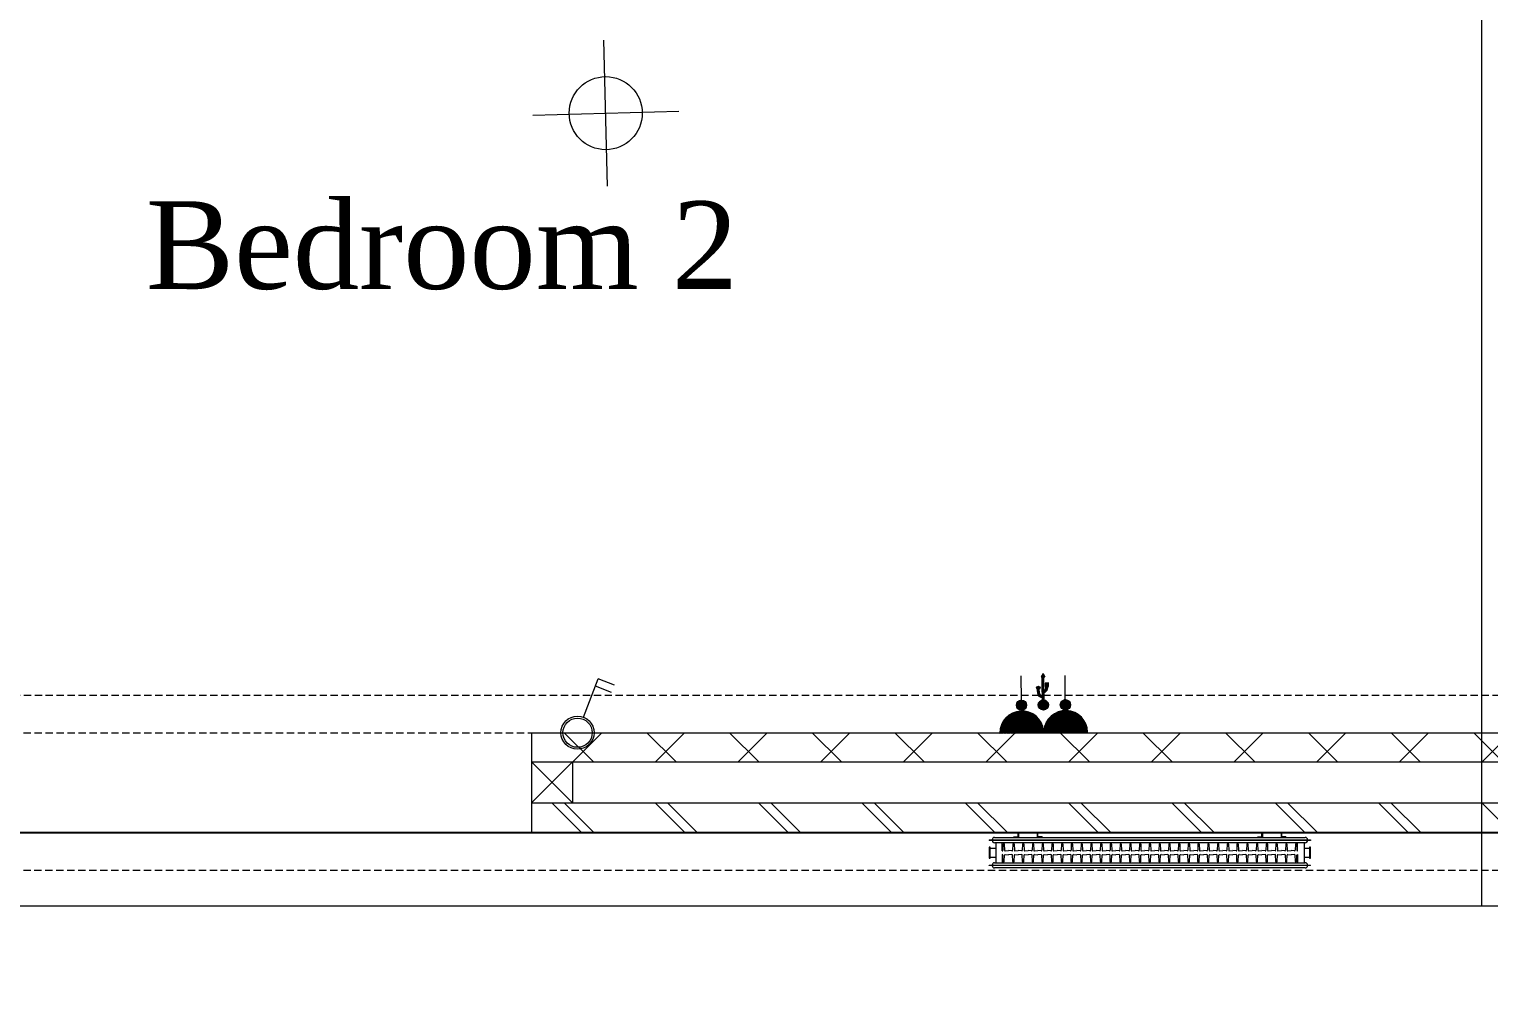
# Model space of a CAD drawing. Header units: millimetres. Extents: x -84100 to 168200, y 1000 to 58400.
# Drawn here: x 14510 to 19504, y 41045 to 44333 of the extents above; entities that cross this region are included whole.
import ezdxf

# ---------------------------------------------------------------- set-up
doc = ezdxf.new("R2010")
doc.units = ezdxf.units.MM
doc.header["$LTSCALE"] = 100
doc.linetypes.add('HIDDEN', pattern=[0.375, 0.25, -0.125])
for name, color, linetype, true_color in [('Block Cavity', 156, 'Continuous', 0x004080), ('Block Fill', 9, 'Continuous', 0xc0c0c0), ('Block Wall', 156, 'Continuous', 0x004080), ('Brick Cavity', 156, 'Continuous', 0x004080), ('Brick Fill', 1, 'Continuous', 0xff0000), ('Brick Wall', 156, 'Continuous', 0x004080), ('Cavity Fill', 6, 'Continuous', 0xff00ff), ('Electrical', 176, 'Continuous', 0x000080), ('Foundations', 6, 'HIDDEN', 0xff00ff), ('Roof', 1, 'Continuous', 0xff0000), ('Roof Perimeter', 1, 'Continuous', 0xff0000), ('Walls', 156, 'Continuous', 0x004080)]:
    doc.layers.add(name, color=color, linetype=linetype, true_color=true_color)
for name, color, linetype in [('Opening Header', 7, 'HIDDEN'), ('Openings', 7, 'Continuous'), ('Radiators', 7, 'Continuous'), ('Roof Line - Eaves', 7, 'Continuous'), ('Roof Line - Gable', 7, 'Continuous'), ('Roof Line - Ridge', 7, 'Continuous')]:
    doc.layers.add(name, color=color, linetype=linetype)
doc.styles.add('Times New Roman_00007FFEBFFD5370_00007FFEBFFD5370', font='', dxfattribs={"height": 0.2})
doc.styles.get('Times New Roman_00007FFEBFFD5370_00007FFEBFFD5370').set_extended_font_data('Times New Roman')

# ---------------------------------------------------------------- blocks, each defined once
blk = doc.blocks.new('Block64')
at = {"layer": 'Block Cavity', "color": 156, "linetype": 'Continuous', "lineweight": 18, "true_color": 0x004080}
for q in [(9917.714216, 242), (5020.714216, 102)]:
    blk.add_line((5020.714216, 242), q, dxfattribs=at)
at = {"layer": 'Block Fill', "color": 9, "linetype": 'Continuous', "lineweight": 5, "true_color": 0xc0c0c0}
for p, q in [((5232.790936, 242), (5132.790936, 342)), ((5161.520812, 242), (5261.520812, 342)), ((5515.633649, 242), (5415.633649, 342)), ((5444.363524, 242), (5544.363524, 342)), ((5798.476361, 242), (5698.476361, 342)), ((5727.206237, 242), (5827.206237, 342)), ((6081.319074, 242), (5981.319074, 342)), ((6010.048949, 242), (6110.048949, 342)), ((6364.161786, 242), (6264.161786, 342)), ((6292.891662, 242), (6392.891662, 342)), ((6647.004499, 242), (6547.004499, 342)), ((6575.734374, 242), (6675.734374, 342)), ((6929.847211, 242), (6829.847211, 342)), ((6858.577087, 242), (6958.577087, 342)), ((7212.689924, 242), (7112.689924, 342)), ((7141.419799, 242), (7241.419799, 342)), ((7495.532636, 242), (7395.532636, 342)), ((7424.262512, 242), (7524.262512, 342)), ((7778.375349, 242), (7678.375349, 342)), ((7707.105224, 242), (7807.105224, 342)), ((8061.218061, 242), (7961.218061, 342)), ((7989.947937, 242), (8089.947937, 342)), ((8344.060773, 242), (8244.060773, 342)), ((8272.790649, 242), (8372.790649, 342))]:
    blk.add_line(p, q, dxfattribs=at)
at = {"layer": 'Block Wall', "color": 156, "linetype": 'Continuous', "lineweight": 18, "true_color": 0x004080}
for q in [(9917.714216, 342), (5020.714216, 242)]:
    blk.add_line((5020.714216, 342), q, dxfattribs=at)
at = {"layer": 'Brick Cavity', "color": 156, "linetype": 'Continuous', "lineweight": 18, "true_color": 0x004080}
blk.add_line((5020.714216, 102), (8875.714216, 102), dxfattribs=at)
at = {"layer": 'Brick Fill', "color": 1, "linetype": 'Continuous', "lineweight": 5, "true_color": 0xff0000}
for p, q in [((5191.948224, 0), (5089.948224, 102)), ((5234.374631, 0), (5132.374631, 102)), ((5545.501614, 0), (5443.501614, 102)), ((5587.928021, 0), (5485.928021, 102)), ((5899.055005, 0), (5797.055005, 102)), ((5941.481412, 0), (5839.481412, 102)), ((6252.608396, 0), (6150.608396, 102)), ((6295.034802, 0), (6193.034802, 102)), ((6606.161786, 0), (6504.161786, 102)), ((6648.588193, 0), (6546.588193, 102)), ((6959.715177, 0), (6857.715177, 102)), ((7002.141584, 0), (6900.141584, 102)), ((7313.268567, 0), (7211.268567, 102)), ((7355.694974, 0), (7253.694974, 102)), ((7666.821958, 0), (7564.821958, 102)), ((7709.248365, 0), (7607.248365, 102)), ((8020.375349, 0), (7918.375349, 102)), ((8062.801755, 0), (7960.801755, 102)), ((8373.928739, 0), (8271.928739, 102))]:
    blk.add_line(p, q, dxfattribs=at)
at = {"layer": 'Brick Wall', "color": 156, "linetype": 'Continuous', "lineweight": 18, "true_color": 0x004080}
for p, q in [((5020.714216, 102), (5020.714216, 0)), ((5020.714216, 0), (8775.714216, 0))]:
    blk.add_line(p, q, dxfattribs=at)
at = {"layer": 'Cavity Fill', "color": 6, "linetype": 'Continuous', "lineweight": 5, "true_color": 0xff00ff}
for p, q in [((5020.714216, 242), (5160.714216, 102)), ((5160.714216, 242), (5020.714216, 102)), ((5160.714216, 242), (5160.714216, 102))]:
    blk.add_line(p, q, dxfattribs=at)
at = {"layer": 'Foundations', "color": 6, "linetype": 'HIDDEN', "lineweight": 5, "true_color": 0xff00ff}
for p, q in [((471, 471), (9398.429424, 471)), ((2194.714216, -129), (8646.714216, -129))]:
    blk.add_line(p, q, dxfattribs=at)
blk = doc.blocks.new('Block17358')
at = {"layer": 'Opening Header', "color": 7, "linetype": 'HIDDEN', "lineweight": 5}
for p, q in [((0, 0), (2600, 0)), ((0, -342), (2600, -342))]:
    blk.add_line(p, q, dxfattribs=at)
blk = doc.blocks.new('Block36918')
at = {"layer": 'Electrical', "color": 176, "linetype": 'Continuous', "lineweight": 5, "true_color": 0x000080}
for p, q in [((6.367361, -249.9189), (-6.367361, 249.9189)), ((-249.9189, -6.367361), (249.9189, 6.367361))]:
    blk.add_line(p, q, dxfattribs=at)
blk.add_circle((0, 0), 125, dxfattribs=at)
blk = doc.blocks.new('Block44390')
at = {"layer": 'Electrical', "color": 176, "linetype": 'Continuous', "lineweight": 5, "true_color": 0x000080}
for p, q in [((0, 0), (-0.868373, 82.49543)), ((73.721629, 91.440682), (67.84827, 79.378193)), ((67.84827, 79.378193), (79.847606, 79.504501)), ((79.847606, 79.504501), (69.84816, 79.399244)), ((72.041728, -33.98453), (70.78495, 85.409437)), ((73.847938, 79.441347), (73.721629, 91.440682)), ((73.721629, 91.440682), (79.847606, 79.504501)), ((75.044289, -34.211999), (73.847938, 79.441347)), ((78.041396, -33.921376), (76.784617, 85.472592)), ((83.838469, 46.41262), (83.71216, 58.411955)), ((86.838302, 46.444197), (86.711994, 58.443532)), ((89.838136, 46.475774), (89.711827, 58.47511)), ((149.99169, 1.57886), (149.123317, 84.07429)), ((54.76139, 36.06896), (54.648219, 46.82026)), ((57.862291, 35.275598), (57.731732, 47.67872)), ((60.753129, 36.025097), (60.6377, 46.990882)), ((132.686884, -15.29997), (152.236686, 1.458066)), ((132.953169, -19.02305), (155.875292, 0.62573)), ((133.483279, -10.665963), (147.5354, 1.379477)), ((-73.8117, -113.283198), (13.4296, -38.500195)), ((-73.8117, -113.283198), (13.4296, -38.500195)), ((-73.746806, -109.276231), (9.459815, -37.951744)), ((-73.447356, -105.068204), (5.255474, -37.604354)), ((-72.870342, -100.62225), (0.773569, -37.494892)), ((-71.953785, -95.88524), (-4.04788, -37.676484)), ((-70.602482, -90.775567), (-9.304074, -38.23074)), ((-69.144787, -113.234072), (17.196083, -39.222915)), ((-68.655835, -85.155567), (-15.155612, -39.295323)), ((-65.79871, -78.755107), (-21.917628, -41.140365)), ((-64.477874, -113.184947), (20.782777, -40.099751)), ((-61.199905, -70.861685), (-30.421324, -44.47837)), ((-59.810961, -113.135822), (24.207842, -41.115134)), ((-55.144049, -113.086696), (27.485601, -42.256788)), ((-50.477136, -113.037571), (30.627526, -43.514878)), ((-45.810223, -112.988445), (33.642918, -44.881431)), ((-41.14331, -112.93932), (36.539382, -46.34993)), ((-36.476397, -112.890195), (39.323167, -47.915017)), ((-31.809484, -112.841069), (41.999418, -49.572281)), ((-17.315696, -17.438904), (2.800151, -0.195655)), ((-16.946756, -21.073989), (6.336102, -1.115987)), ((-16.721868, -12.978536), (-1.698569, -0.100606)), ((-15.982529, -24.198796), (9.276766, -2.546598)), ((-14.557838, -26.928894), (11.756965, -4.371917)), ((-12.727694, -29.311439), (13.831713, -6.544789)), ((-12.308093, -5.243721), (-10.017235, -3.280004)), ((-10.503539, -31.356239), (15.512449, -9.055406)), ((-7.859324, -33.040965), (16.773125, -11.926097)), ((-4.716972, -34.298689), (17.535664, -15.223791)), ((-0.886159, -34.966266), (17.609743, -19.11163)), ((4.241484, -34.522205), (16.386991, -24.111109)), ((59.955797, -25.884233), (59.766042, -7.857476)), ((62.994827, -29.576311), (62.726679, -4.102244)), ((66.018561, -31.8152), (65.702614, -1.800201)), ((69.033457, -33.214494), (68.687386, -0.337751)), ((70.862601, -111.76031), (158.880402, -36.311693)), ((75.529514, -111.711185), (162.880789, -36.833911)), ((76.606944, -102.884935), (154.640289, -35.994967)), ((77.227008, -98.402079), (150.115334, -35.922406)), ((78.197427, -93.618899), (145.240024, -36.150169)), ((79.619938, -88.448187), (139.912622, -36.765464)), ((80.196426, -111.66206), (166.674053, -37.533676)), ((81.032792, -33.088186), (80.686721, -0.211443)), ((81.669036, -82.740366), (133.958633, -37.917867)), ((84.017564, -31.625737), (83.701616, -1.610737)), ((84.697194, -76.193298), (127.025584, -39.909518)), ((84.863339, -111.612934), (170.284613, -38.390053)), ((86.993498, -29.323693), (86.72535, -3.849626)), ((89.530252, -111.563809), (173.731273, -39.386926)), ((89.699091, -67.954346), (118.118796, -43.593053)), ((89.954135, -25.568461), (89.76438, -7.541704)), ((94.197165, -111.514683), (177.028819, -40.511618)), ((98.864078, -111.465558), (180.189075, -41.753995)), ((103.530991, -111.416433), (183.221612, -43.105851)), ((108.197904, -111.367307), (186.134249, -44.560486)), ((112.864817, -111.318182), (188.933408, -46.112395)), ((117.53173, -111.269056), (191.624375, -47.757045)), ((122.198643, -111.219931), (194.211496, -49.490711)), ((133.845204, -22.20974), (158.888148, -0.742998)), ((135.210244, -24.990971), (161.427999, -2.517184)), ((136.985402, -27.42065), (163.557732, -4.642922)), ((139.15398, -29.513091), (165.294045, -7.105898)), ((141.736465, -31.250731), (166.616452, -9.923675)), ((144.801715, -32.574547), (167.456092, -13.155277)), ((148.516776, -33.341346), (167.645922, -16.943895)), ((153.379398, -33.124459), (166.688191, -21.716199)), ((-27.142571, -112.791944), (44.572364, -51.318099)), ((-22.475658, -112.742818), (47.045452, -53.149514)), ((-17.808745, -112.693693), (49.42146, -55.064146)), ((-13.141832, -112.644568), (51.702569, -57.060125)), ((-8.474919, -112.595442), (53.89043, -59.136036)), ((-3.808006, -112.546317), (55.986199, -61.290888)), ((0.858907, -112.497191), (57.990572, -63.524085)), ((5.52582, -112.448066), (59.903799, -65.835411)), ((10.192732, -112.398941), (61.725691, -68.22503)), ((14.859645, -112.349815), (63.455616, -70.693483)), ((19.526558, -112.30069), (65.092482, -73.241705)), ((24.193471, -112.251564), (66.634711, -75.871051)), ((28.860384, -112.202439), (68.080197, -78.583323)), ((33.527297, -112.153314), (69.426251, -81.380829)), ((38.19421, -112.104188), (70.669524, -84.266439)), ((42.861123, -112.055063), (71.805904, -87.243676)), ((47.528036, -112.005937), (72.830384, -90.316834)), ((52.194949, -111.956812), (73.736882, -93.491126)), ((56.861862, -111.907687), (74.517999, -96.772894)), ((126.865556, -111.170806), (196.698322, -51.310351)), ((131.532469, -111.12168), (199.087717, -53.213507)), ((136.199382, -111.072555), (201.381943, -55.198243)), ((140.866295, -111.023429), (203.58272, -57.263082)), ((145.533208, -110.974304), (205.691273, -59.406976)), ((150.20012, -110.925179), (207.70836, -61.629274)), ((154.867033, -110.876053), (209.634292, -63.92971)), ((159.533946, -110.826928), (211.468942, -66.308392)), ((164.200859, -110.777802), (213.21174, -68.76581)), ((168.867772, -110.728677), (214.86166, -71.302843)), ((173.534685, -110.679552), (216.417193, -73.920784)), ((178.201598, -110.630426), (217.87631, -76.621372)), ((182.868511, -110.581301), (219.236408, -79.406839)), ((187.535424, -110.532175), (220.494235, -82.279973)), ((192.202337, -110.48305), (221.645792, -85.244201)), ((196.86925, -110.433925), (222.686207, -88.3037)), ((201.536163, -110.384799), (223.60956, -91.463544)), ((206.203076, -110.335674), (224.408653, -94.729903)), ((210.869989, -110.286548), (225.0747, -98.110309)), ((-73.8117, -113.283198), (226.171681, -110.125478)), ((61.528775, -111.858561), (75.164696, -100.169887)), ((66.195688, -111.809436), (75.665839, -103.691648)), ((75.78719, -104.787554), (76.427103, -104.780818)), ((215.536902, -110.237423), (225.596892, -101.614027)), ((220.203814, -110.188298), (225.961784, -105.252582)), ((224.870727, -110.139172), (226.152409, -109.040518))]:
    blk.add_line(p, q, dxfattribs=at)
blk.add_lwpolyline([(80.838635, 46.381043), (92.83797, 46.507352), (92.711661, 58.506687), (80.712326, 58.380378)], close=True, dxfattribs=at)
for points in [[(71.5973, 8.185692), (71.569534, 8.1875), (71.488175, 8.193635), (71.356129, 8.205159), (71.176307, 8.223136), (70.951614, 8.248632), (70.684959, 8.282709), (70.37925, 8.326431), (70.037395, 8.380863), (69.662301, 8.447068), (69.256876, 8.52611), (68.824028, 8.619053), (68.366666, 8.726962), (67.887696, 8.850899), (67.390027, 8.991929), (66.876566, 9.151116), (66.350221, 9.329523), (65.813901, 9.528215), (65.270513, 9.748255), (64.722964, 9.990708), (64.174163, 10.256637), (63.627018, 10.547106), (63.084436, 10.863179), (62.549325, 11.20592), (62.024593, 11.576393), (61.513148, 11.975662), (61.017898, 12.404791), (60.54175, 12.864843), (60.087613, 13.356883), (59.658394, 13.881974), (59.257001, 14.441181), (58.886342, 15.035567), (58.549324, 15.666196), (58.238871, 16.333894), (57.945642, 17.036334), (57.669156, 17.769846), (57.408928, 18.530762), (57.164475, 19.315414), (56.935315, 20.120133), (56.720963, 20.941252), (56.520936, 21.775101), (56.334752, 22.618013), (56.161927, 23.466319), (56.001977, 24.31635), (55.85442, 25.164439), (55.718772, 26.006916), (55.594549, 26.840114), (55.481269, 27.660365), (55.378448, 28.463999), (55.285603, 29.247348), (55.20225, 30.006745), (55.127907, 30.73852), (55.062089, 31.439006), (55.004315, 32.104534), (54.954099, 32.731435), (54.91096, 33.316042), (54.874414, 33.854686), (54.843977, 34.343698), (54.819166, 34.77941), (54.799499, 35.158154), (54.784491, 35.476262), (54.773659, 35.730065), (54.766521, 35.915894), (54.762592, 36.030082), (54.76139, 36.06896)], [(71.563874, 10.926893), (71.540197, 10.931422), (71.470837, 10.945366), (71.358299, 10.969262), (71.20509, 11.003647), (71.013717, 11.049056), (70.786684, 11.106026), (70.526498, 11.175094), (70.235666, 11.256796), (69.916693, 11.351668), (69.572086, 11.460247), (69.20435, 11.583069), (68.815992, 11.720671), (68.409518, 11.873589), (67.987433, 12.04236), (67.552245, 12.227519), (67.106458, 12.429604), (66.65258, 12.64915), (66.193116, 12.886694), (65.730573, 13.142774), (65.267456, 13.417924), (64.806271, 13.712681), (64.349526, 14.027583), (63.899725, 14.363164), (63.459375, 14.719963), (63.030982, 15.098514), (62.617052, 15.499355), (62.220091, 15.923022), (61.842606, 16.370052), (61.487102, 16.84098), (61.156086, 17.336343), (60.852063, 17.856678), (60.57754, 18.402521), (60.326489, 18.975321), (60.090884, 19.574234), (59.870235, 20.196353), (59.664052, 20.838774), (59.471845, 21.498593), (59.293123, 22.172904), (59.127396, 22.858803), (58.974173, 23.553384), (58.832965, 24.253743), (58.70328, 24.956974), (58.584629, 25.660174), (58.476522, 26.360436), (58.378468, 27.054856), (58.289976, 27.740529), (58.210557, 28.41455), (58.13972, 29.074014), (58.076975, 29.716016), (58.021831, 30.337652), (57.973798, 30.936017), (57.932386, 31.508204), (57.897105, 32.051311), (57.867465, 32.562431), (57.842974, 33.038659), (57.823142, 33.477092), (57.80748, 33.874823), (57.795498, 34.228949), (57.786703, 34.536563), (57.780608, 34.794762), (57.77672, 35.00064), (57.77455, 35.151292), (57.773608, 35.243814), (57.773403, 35.2753)], [(71.537375, 13.929012), (71.51888, 13.932432), (71.4647, 13.943075), (71.376792, 13.961521), (71.257112, 13.988348), (71.107618, 14.024136), (70.930268, 14.069463), (70.727017, 14.124908), (70.499823, 14.19105), (70.250643, 14.268466), (69.981434, 14.357737), (69.694154, 14.459441), (69.390759, 14.574156), (69.073205, 14.702461), (68.743451, 14.844936), (68.403454, 15.002158), (68.05517, 15.174707), (67.700556, 15.363162), (67.341569, 15.5681), (66.980167, 15.790101), (66.618307, 16.029744), (66.257945, 16.287607), (65.901039, 16.564269), (65.549545, 16.860308), (65.205421, 17.176305), (64.870624, 17.512836), (64.547111, 17.870482), (64.236838, 18.249821), (63.941764, 18.651431), (63.663844, 19.075891), (63.405036, 19.52378), (63.167297, 19.995677), (62.952584, 20.492161), (62.756189, 21.014376), (62.571843, 21.561277), (62.399165, 22.130158), (62.237775, 22.718312), (62.08729, 23.323035), (61.947329, 23.941618), (61.817512, 24.571358), (61.697456, 25.209547), (61.58678, 25.853479), (61.485103, 26.500449), (61.392044, 27.147749), (61.307222, 27.792675), (61.230254, 28.43252), (61.16076, 29.064578), (61.098358, 29.686143), (61.042667, 30.294509), (60.993306, 30.886969), (60.949892, 31.460818), (60.912046, 32.013349), (60.879386, 32.541857), (60.85153, 33.043635), (60.828096, 33.515977), (60.808704, 33.956178), (60.792973, 34.36153), (60.78052, 34.729329), (60.770965, 35.056868), (60.763927, 35.34144), (60.759023, 35.58034), (60.755872, 35.770862), (60.754094, 35.9103), (60.753307, 35.995947), (60.753129, 36.025097)], [(77.349852, 31.775276), (77.361777, 31.787201), (77.396696, 31.822374), (77.453325, 31.879895), (77.530382, 31.958859), (77.626581, 32.058364), (77.740641, 32.177509), (77.871276, 32.315391), (78.017204, 32.471108), (78.177141, 32.643757), (78.349804, 32.832435), (78.533908, 33.036242), (78.728171, 33.254273), (78.931309, 33.485628), (79.142038, 33.729403), (79.359074, 33.984696), (79.581135, 34.250605), (79.806936, 34.526228), (80.035194, 34.810661), (80.264625, 35.103004), (80.493946, 35.402353), (80.721873, 35.707806), (80.947123, 36.018462), (81.168412, 36.333416), (81.384457, 36.651768), (81.593973, 36.972615), (81.795678, 37.295053), (81.988288, 37.618183), (82.170519, 37.941099), (82.341088, 38.262902), (82.49871, 38.582687), (82.642104, 38.899553), (82.769984, 39.212598), (82.885381, 39.524962), (82.992386, 39.839843), (83.091311, 40.156428), (83.182464, 40.4739), (83.266156, 40.791443), (83.342697, 41.108243), (83.412397, 41.423483), (83.475566, 41.736349), (83.532514, 42.046025), (83.583551, 42.351696), (83.628988, 42.652546), (83.669133, 42.947759), (83.704298, 43.236521), (83.734793, 43.518015), (83.760926, 43.791427), (83.78301, 44.055941), (83.801352, 44.310741), (83.816265, 44.555012), (83.828056, 44.787939), (83.837038, 45.008706), (83.843519, 45.216497), (83.84781, 45.410498), (83.850221, 45.589893), (83.851062, 45.753866), (83.850642, 45.901602), (83.849273, 46.032286), (83.847263, 46.145101), (83.844924, 46.239233), (83.842565, 46.313867), (83.840496, 46.368186), (83.839027, 46.401376), (83.838469, 46.41262)], [(77.38143, 28.775442), (77.399126, 28.787958), (77.450939, 28.824948), (77.534956, 28.885571), (77.649265, 28.96899), (77.791952, 29.074364), (77.961105, 29.200855), (78.15481, 29.347623), (78.371156, 29.513828), (78.608229, 29.698633), (78.864117, 29.901197), (79.136906, 30.120682), (79.424684, 30.356248), (79.725538, 30.607056), (80.037555, 30.872267), (80.358822, 31.151042), (80.687427, 31.44254), (81.021456, 31.745924), (81.358998, 32.060355), (81.698138, 32.384991), (82.036965, 32.718996), (82.373565, 33.061529), (82.706025, 33.411751), (83.032434, 33.768823), (83.350877, 34.131906), (83.659442, 34.50016), (83.956217, 34.872747), (84.239288, 35.248827), (84.506743, 35.627561), (84.756669, 36.008109), (84.987152, 36.389634), (85.196281, 36.771294), (85.382142, 37.152252), (85.549229, 37.535835), (85.703634, 37.925148), (85.84584, 38.319016), (85.97633, 38.716266), (86.09559, 39.115722), (86.204103, 39.516211), (86.302352, 39.916558), (86.390821, 40.315588), (86.469995, 40.712129), (86.540358, 41.105004), (86.602392, 41.49304), (86.656583, 41.875063), (86.703413, 42.249898), (86.743367, 42.61637), (86.776928, 42.973306), (86.804582, 43.319531), (86.82681, 43.653871), (86.844097, 43.975152), (86.856928, 44.282198), (86.865786, 44.573836), (86.871154, 44.848892), (86.873517, 45.106191), (86.873358, 45.344559), (86.871162, 45.562821), (86.867412, 45.759803), (86.862592, 45.934331), (86.857187, 46.08523), (86.851679, 46.211327), (86.846552, 46.311446), (86.842292, 46.384414), (86.83938, 46.429056), (86.838302, 46.444197)], [(77.413007, 25.775608), (77.435845, 25.787185), (77.50272, 25.821533), (77.611174, 25.878081), (77.758749, 25.956255), (77.942986, 26.055485), (78.161427, 26.175197), (78.411614, 26.314819), (78.691088, 26.473779), (78.997391, 26.651505), (79.328065, 26.847424), (79.680651, 27.060965), (80.052691, 27.291554), (80.441727, 27.538619), (80.8453, 27.801589), (81.260952, 28.07989), (81.686225, 28.372951), (82.118661, 28.6802), (82.555801, 29.001063), (82.995186, 29.334969), (83.434359, 29.681345), (83.870862, 30.03962), (84.302235, 30.40922), (84.726021, 30.789574), (85.139761, 31.180109), (85.540997, 31.580254), (85.92727, 31.989434), (86.296123, 32.407079), (86.645097, 32.832617), (86.971733, 33.265474), (87.273574, 33.705078), (87.548161, 34.150858), (87.793035, 34.60224), (88.014, 35.062363), (88.218891, 35.533621), (88.408304, 36.014324), (88.582832, 36.502786), (88.743069, 36.997317), (88.88961, 37.49623), (89.023048, 37.997837), (89.143977, 38.50045), (89.252992, 39.00238), (89.350686, 39.501939), (89.437653, 39.99744), (89.514488, 40.487194), (89.581784, 40.969513), (89.640136, 41.442709), (89.690137, 41.905094), (89.732381, 42.35498), (89.767463, 42.790679), (89.795977, 43.210502), (89.818516, 43.612762), (89.835675, 43.99577), (89.848048, 44.357838), (89.856228, 44.697279), (89.86081, 45.012404), (89.862388, 45.301525), (89.861555, 45.562953), (89.858906, 45.795002), (89.855035, 45.995982), (89.850535, 46.164206), (89.846002, 46.297985), (89.842028, 46.395631), (89.839208, 46.455457), (89.838136, 46.475774)]]:
    blk.add_lwpolyline(points, dxfattribs=at)
for centre, radius in [((0.1842, -17.499031), 17.5), ((57.797011, 41.477159), 6.201904), ((74.860089, -16.712969), 17.5), ((150.175891, -15.920171), 17.5)]:
    blk.add_circle(centre, radius, dxfattribs=at)
for centre, start, end in [((1.184145, -112.493768), 5.897522, 180.603091), ((151.175835, -110.914908), 0.603091, 175.308658)]:
    blk.add_arc(centre, 75, start, end, dxfattribs=at)
blk = doc.blocks.new('Block92481')
at = {"layer": 'Electrical', "color": 176, "linetype": 'Continuous', "lineweight": 5, "true_color": 0x000080}
for p, q in [((20.265278, 53.022852), (70.451604, 184.33228)), ((116.288466, 137.931137), (60.819782, 159.13121)), ((125.920289, 163.132207), (70.451604, 184.33228))]:
    blk.add_line(p, q, dxfattribs=at)
for radius in [56.763582, 50]:
    blk.add_circle((0, 0), radius, dxfattribs=at)
blk = doc.blocks.new('Block104365')
at = {"layer": 'Radiators', "color": 7, "linetype": 'Continuous', "lineweight": 5}
for p, q in [((80.49729, 96.272728), (80.49729, 109)), ((82.497285, 111), (146.497281, 111)), ((146.497281, 109.000003), (82.497285, 109)), ((82.49729, 109), (82.497285, 94.454545)), ((146.497281, 109), (146.497276, 94.454545)), ((146.497281, 109), (146.497285, 94.454545)), ((148.497281, 96.272728), (148.497281, 109)), ((914.49729, 96.272728), (914.49729, 109)), ((916.497285, 111), (980.497281, 111)), ((980.497281, 109.000003), (916.497285, 109)), ((916.49729, 109), (916.497285, 94.454545)), ((980.497281, 109), (980.497276, 94.454545)), ((980.497281, 109), (980.497285, 94.454545)), ((982.497281, 96.272728), (982.497281, 109)), ((-18.502717, 86.454545), (-18.502717, 84.454545)), ((-18.502717, 86.454545), (1081.497283, 86.454545)), ((1081.497283, 84.454545), (-18.502717, 84.454545)), ((-18.502716, 61.229545), (-18.502717, 23.229545)), ((-14.502716, 61.229545), (-18.502716, 61.229545)), ((-14.502717, 23.229545), (-14.502716, 61.229545)), ((4.079338, 57.229545), (-14.502717, 57.229545)), ((0, 94.454545), (1062.994566, 94.454545)), ((1062.994566, 76.454545), (0, 76.454545)), ((4.079338, 76.454545), (4.079338, 8)), ((26.499283, 48.426842), (26.499283, 76.454545)), ((29.499283, 71.454545), (28.499283, 50.426842)), ((31.499283, 76.454545), (29.499283, 71.454545)), ((31.499283, 76.454545), (33.499283, 71.454545)), ((33.499283, 71.454545), (34.499283, 50.426842)), ((62.832283, 71.454545), (61.832283, 50.426842)), ((64.832283, 76.454545), (62.832283, 71.454545)), ((64.832283, 76.454545), (66.832283, 71.454545)), ((66.491478, 96.287989), (80.49729, 96.272728)), ((66.497285, 94.454545), (66.497285, 96.287983)), ((82.497285, 94.454545), (66.497285, 94.454545)), ((66.832283, 71.454545), (67.832283, 50.426842)), ((96.165283, 71.454545), (95.165283, 50.426842)), ((98.165283, 76.454545), (96.165283, 71.454545)), ((98.165283, 76.454545), (100.165283, 71.454545)), ((100.165283, 71.454545), (101.165283, 50.426842)), ((129.498283, 71.454545), (128.498283, 50.426842)), ((131.498283, 76.454545), (129.498283, 71.454545)), ((131.498283, 76.454545), (133.498283, 71.454545)), ((133.498283, 71.454545), (134.498283, 50.426842)), ((146.497285, 94.454545), (162.497285, 94.454545)), ((162.497285, 96.272728), (148.497281, 96.272728)), ((162.831283, 71.454545), (161.831283, 50.426842)), ((162.497285, 96.272728), (162.497285, 94.454545)), ((164.831283, 76.454545), (162.831283, 71.454545)), ((164.831283, 76.454545), (166.831283, 71.454545)), ((166.831283, 71.454545), (167.831283, 50.426842)), ((196.164283, 71.454545), (195.164283, 50.426842)), ((198.164283, 76.454545), (196.164283, 71.454545)), ((198.164283, 76.454545), (200.164283, 71.454545)), ((200.164283, 71.454545), (201.164283, 50.426842)), ((229.497283, 71.454545), (228.497283, 50.426842)), ((231.497283, 76.454545), (229.497283, 71.454545)), ((231.497283, 76.454545), (233.497283, 71.454545)), ((233.497283, 71.454545), (234.497283, 50.426842)), ((262.830283, 71.454545), (261.830283, 50.426842)), ((264.830283, 76.454545), (262.830283, 71.454545)), ((264.830283, 76.454545), (266.830283, 71.454545)), ((266.830283, 71.454545), (267.830283, 50.426842)), ((296.163283, 71.454545), (295.163283, 50.426842)), ((298.163283, 76.454545), (296.163283, 71.454545)), ((298.163283, 76.454545), (300.163283, 71.454545)), ((300.163283, 71.454545), (301.163283, 50.426842)), ((329.496283, 71.454545), (328.496283, 50.426842)), ((331.496283, 76.454545), (329.496283, 71.454545)), ((331.496283, 76.454545), (333.496283, 71.454545)), ((333.496283, 71.454545), (334.496283, 50.426842)), ((362.829283, 71.454545), (361.829283, 50.426842)), ((364.829283, 76.454545), (362.829283, 71.454545)), ((364.829283, 76.454545), (366.829283, 71.454545)), ((366.829283, 71.454545), (367.829283, 50.426842)), ((396.162283, 71.454545), (395.162283, 50.426842)), ((398.162283, 76.454545), (396.162283, 71.454545)), ((398.162283, 76.454545), (400.162283, 71.454545)), ((400.162283, 71.454545), (401.162283, 50.426842)), ((429.495283, 71.454545), (428.495283, 50.426842)), ((431.495283, 76.454545), (429.495283, 71.454545)), ((431.495283, 76.454545), (433.495283, 71.454545)), ((433.495283, 71.454545), (434.495283, 50.426842)), ((462.828283, 71.454545), (461.828283, 50.426842)), ((464.828283, 76.454545), (462.828283, 71.454545)), ((464.828283, 76.454545), (466.828283, 71.454545)), ((466.828283, 71.454545), (467.828283, 50.426842)), ((496.161283, 71.454545), (495.161283, 50.426842)), ((498.161283, 76.454545), (496.161283, 71.454545)), ((498.161283, 76.454545), (500.161283, 71.454545)), ((500.161283, 71.454545), (501.161283, 50.426842)), ((529.494283, 71.454545), (528.494283, 50.426842)), ((531.494283, 76.454545), (529.494283, 71.454545)), ((531.494283, 76.454545), (533.494283, 71.454545)), ((533.494283, 71.454545), (534.494283, 50.426842)), ((562.827283, 71.454545), (561.827283, 50.426842)), ((564.827283, 76.454545), (562.827283, 71.454545)), ((564.827283, 76.454545), (566.827283, 71.454545)), ((566.827283, 71.454545), (567.827283, 50.426842)), ((596.160283, 71.454545), (595.160283, 50.426842)), ((598.160283, 76.454545), (596.160283, 71.454545)), ((598.160283, 76.454545), (600.160283, 71.454545)), ((600.160283, 71.454545), (601.160283, 50.426842)), ((629.493283, 71.454545), (628.493283, 50.426842)), ((631.493283, 76.454545), (629.493283, 71.454545)), ((631.493283, 76.454545), (633.493283, 71.454545)), ((633.493283, 71.454545), (634.493283, 50.426842)), ((662.826283, 71.454545), (661.826283, 50.426842)), ((664.826283, 76.454545), (662.826283, 71.454545)), ((664.826283, 76.454545), (666.826283, 71.454545)), ((666.826283, 71.454545), (667.826283, 50.426842)), ((696.159283, 71.454545), (695.159283, 50.426842)), ((698.159283, 76.454545), (696.159283, 71.454545)), ((698.159283, 76.454545), (700.159283, 71.454545)), ((700.159283, 71.454545), (701.159283, 50.426842)), ((729.492283, 71.454545), (728.492283, 50.426842)), ((731.492283, 76.454545), (729.492283, 71.454545)), ((731.492283, 76.454545), (733.492283, 71.454545)), ((733.492283, 71.454545), (734.492283, 50.426842)), ((762.825283, 71.454545), (761.825283, 50.426842)), ((764.825283, 76.454545), (762.825283, 71.454545)), ((764.825283, 76.454545), (766.825283, 71.454545)), ((766.825283, 71.454545), (767.825283, 50.426842)), ((796.158283, 71.454545), (795.158283, 50.426842)), ((798.158283, 76.454545), (796.158283, 71.454545)), ((798.158283, 76.454545), (800.158283, 71.454545)), ((800.158283, 71.454545), (801.158283, 50.426842)), ((829.491283, 71.454545), (828.491283, 50.426842)), ((831.491283, 76.454545), (829.491283, 71.454545)), ((831.491283, 76.454545), (833.491283, 71.454545)), ((833.491283, 71.454545), (834.491283, 50.426842)), ((862.824283, 71.454545), (861.824283, 50.426842)), ((864.824283, 76.454545), (862.824283, 71.454545)), ((864.824283, 76.454545), (866.824283, 71.454545)), ((866.824283, 71.454545), (867.824283, 50.426842)), ((880.497285, 94.454545), (996.497285, 94.454545)), ((896.157283, 71.454545), (895.157283, 50.426842)), ((898.157283, 76.454545), (896.157283, 71.454545)), ((898.157283, 76.454545), (900.157283, 71.454545)), ((900.157283, 71.454545), (901.157283, 50.426842)), ((900.491478, 96.287989), (914.49729, 96.272728)), ((900.497285, 94.454545), (900.497285, 96.287983)), ((916.497285, 94.454545), (900.497285, 94.454545)), ((929.490283, 71.454545), (928.490283, 50.426842)), ((931.490283, 76.454545), (929.490283, 71.454545)), ((931.490283, 76.454545), (933.490283, 71.454545)), ((933.490283, 71.454545), (934.490283, 50.426842)), ((962.823283, 71.454545), (961.823283, 50.426842)), ((964.823283, 76.454545), (962.823283, 71.454545)), ((964.823283, 76.454545), (966.823283, 71.454545)), ((966.823283, 71.454545), (967.823283, 50.426842)), ((996.497285, 96.272728), (982.497281, 96.272728)), ((996.156283, 71.454545), (995.156283, 50.426842)), ((998.156283, 76.454545), (996.156283, 71.454545)), ((996.497285, 96.272728), (996.497285, 94.454545)), ((998.156283, 76.454545), (1000.156283, 71.454545)), ((1000.156283, 71.454545), (1001.156283, 50.426842)), ((1029.489283, 71.454545), (1028.489283, 50.426842)), ((1031.489283, 76.454545), (1029.489283, 71.454545)), ((1031.496283, 76.454545), (1033.496283, 71.454545)), ((1033.496283, 71.454545), (1034.496283, 50.426842)), ((1036.496283, 48.426842), (1036.496283, 76.454545)), ((1058.915229, 76.454545), (1058.915229, 8)), ((1077.497283, 57.229546), (1058.915229, 57.229546)), ((1077.497284, 61.229546), (1077.497283, 23.229546)), ((1081.497284, 61.229545), (1077.497284, 61.229546)), ((1081.497283, 86.454545), (1081.497283, 84.454545)), ((1081.497283, 23.229545), (1081.497284, 61.229545)), ((-18.502717, 23.229545), (-14.502717, 23.229545)), ((-18.502717, -2), (-18.502717, 0)), ((-18.502717, 0), (1081.497283, 0)), ((-14.502717, 27.229545), (4.079337, 27.229545)), ((0, 8), (1062.994566, 8)), ((26.498283, 36.027704), (26.498283, 8)), ((29.498283, 13), (28.498283, 34.027704)), ((31.498283, 8), (29.498283, 13)), ((31.498283, 8), (33.498283, 13)), ((33.498283, 13), (34.498283, 34.027704)), ((36.498283, 36.027704), (48.164783, 35.027704)), ((36.499283, 48.426842), (48.165783, 49.426842)), ((59.831283, 36.027704), (48.164783, 35.027704)), ((59.832283, 48.426842), (48.165783, 49.426842)), ((62.831283, 13), (61.831283, 34.027704)), ((64.831283, 8), (62.831283, 13)), ((64.831283, 8), (66.831283, 13)), ((66.831283, 13), (67.831283, 34.027704)), ((69.831283, 36.027704), (81.497783, 35.027704)), ((69.832283, 48.426842), (81.498783, 49.426842)), ((93.164283, 36.027704), (81.497783, 35.027704)), ((93.165283, 48.426842), (81.498783, 49.426842)), ((96.164283, 13), (95.164283, 34.027704)), ((98.164283, 8), (96.164283, 13)), ((98.164283, 8), (100.164283, 13)), ((100.164283, 13), (101.164283, 34.027704)), ((103.164283, 36.027704), (114.830783, 35.027704)), ((103.165283, 48.426842), (114.831783, 49.426842)), ((126.497283, 36.027704), (114.830783, 35.027704)), ((126.498283, 48.426842), (114.831783, 49.426842)), ((129.497283, 13), (128.497283, 34.027704)), ((131.497283, 8), (129.497283, 13)), ((131.497283, 8), (133.497283, 13)), ((133.497283, 13), (134.497283, 34.027704)), ((136.497283, 36.027704), (148.163783, 35.027704)), ((136.498283, 48.426842), (148.164783, 49.426842)), ((159.830283, 36.027704), (148.163783, 35.027704)), ((159.831283, 48.426842), (148.164783, 49.426842)), ((162.830283, 13), (161.830283, 34.027704)), ((164.830283, 8), (162.830283, 13)), ((164.830283, 8), (166.830283, 13)), ((166.830283, 13), (167.830283, 34.027704)), ((169.830283, 36.027704), (181.496783, 35.027704)), ((169.831283, 48.426842), (181.497783, 49.426842)), ((193.163283, 36.027704), (181.496783, 35.027704)), ((193.164283, 48.426842), (181.497783, 49.426842)), ((196.163283, 13), (195.163283, 34.027704)), ((198.163283, 8), (196.163283, 13)), ((198.163283, 8), (200.163283, 13)), ((200.163283, 13), (201.163283, 34.027704)), ((203.163283, 36.027704), (214.829783, 35.027704)), ((203.164283, 48.426842), (214.830783, 49.426842)), ((226.496283, 36.027704), (214.829783, 35.027704)), ((226.497283, 48.426842), (214.830783, 49.426842)), ((229.496283, 13), (228.496283, 34.027704)), ((231.496283, 8), (229.496283, 13)), ((231.496283, 8), (233.496283, 13)), ((233.496283, 13), (234.496283, 34.027704)), ((236.496283, 36.027704), (248.162783, 35.027704)), ((236.497283, 48.426842), (248.163783, 49.426842)), ((259.829283, 36.027704), (248.162783, 35.027704)), ((259.830283, 48.426842), (248.163783, 49.426842)), ((262.829283, 13), (261.829283, 34.027704)), ((264.829283, 8), (262.829283, 13)), ((264.829283, 8), (266.829283, 13)), ((266.829283, 13), (267.829283, 34.027704)), ((269.829283, 36.027704), (281.495783, 35.027704)), ((269.830283, 48.426842), (281.496783, 49.426842)), ((293.162283, 36.027704), (281.495783, 35.027704)), ((293.163283, 48.426842), (281.496783, 49.426842)), ((296.162283, 13), (295.162283, 34.027704)), ((298.162283, 8), (296.162283, 13)), ((298.162283, 8), (300.162283, 13)), ((300.162283, 13), (301.162283, 34.027704)), ((303.162283, 36.027704), (314.828783, 35.027704)), ((303.163283, 48.426842), (314.829783, 49.426842)), ((326.495283, 36.027704), (314.828783, 35.027704)), ((326.496283, 48.426842), (314.829783, 49.426842)), ((329.495283, 13), (328.495283, 34.027704)), ((331.495283, 8), (329.495283, 13)), ((331.495283, 8), (333.495283, 13)), ((333.495283, 13), (334.495283, 34.027704)), ((336.495283, 36.027704), (348.161783, 35.027704)), ((336.496283, 48.426842), (348.162783, 49.426842)), ((359.828283, 36.027704), (348.161783, 35.027704)), ((359.829283, 48.426842), (348.162783, 49.426842)), ((362.828283, 13), (361.828283, 34.027704)), ((364.828283, 8), (362.828283, 13)), ((364.828283, 8), (366.828283, 13)), ((366.828283, 13), (367.828283, 34.027704)), ((369.828283, 36.027704), (381.494783, 35.027704)), ((369.829283, 48.426842), (381.495783, 49.426842)), ((393.161283, 36.027704), (381.494783, 35.027704)), ((393.162283, 48.426842), (381.495783, 49.426842)), ((396.161283, 13), (395.161283, 34.027704)), ((398.161283, 8), (396.161283, 13)), ((398.161283, 8), (400.161283, 13)), ((400.161283, 13), (401.161283, 34.027704)), ((403.161283, 36.027704), (414.827783, 35.027704)), ((403.162283, 48.426842), (414.828783, 49.426842)), ((426.494283, 36.027704), (414.827783, 35.027704)), ((426.495283, 48.426842), (414.828783, 49.426842)), ((429.494283, 13), (428.494283, 34.027704)), ((431.494283, 8), (429.494283, 13)), ((431.494283, 8), (433.494283, 13)), ((433.494283, 13), (434.494283, 34.027704)), ((436.494283, 36.027704), (448.160783, 35.027704)), ((436.495283, 48.426842), (448.161783, 49.426842)), ((459.827283, 36.027704), (448.160783, 35.027704)), ((459.828283, 48.426842), (448.161783, 49.426842)), ((462.827283, 13), (461.827283, 34.027704)), ((464.827283, 8), (462.827283, 13)), ((464.827283, 8), (466.827283, 13)), ((466.827283, 13), (467.827283, 34.027704)), ((469.827283, 36.027704), (481.493783, 35.027704)), ((469.828283, 48.426842), (481.494783, 49.426842)), ((493.160283, 36.027704), (481.493783, 35.027704)), ((493.161283, 48.426842), (481.494783, 49.426842)), ((496.160283, 13), (495.160283, 34.027704)), ((498.160283, 8), (496.160283, 13)), ((498.160283, 8), (500.160283, 13)), ((500.160283, 13), (501.160283, 34.027704)), ((503.160283, 36.027704), (514.826783, 35.027704)), ((503.161283, 48.426842), (514.827783, 49.426842)), ((526.493283, 36.027704), (514.826783, 35.027704)), ((526.494283, 48.426842), (514.827783, 49.426842)), ((529.493283, 13), (528.493283, 34.027704)), ((531.493283, 8), (529.493283, 13)), ((531.493283, 8), (533.493283, 13)), ((533.493283, 13), (534.493283, 34.027704)), ((536.493283, 36.027704), (548.159783, 35.027704)), ((536.494283, 48.426842), (548.160783, 49.426842)), ((559.826283, 36.027704), (548.159783, 35.027704)), ((559.827283, 48.426842), (548.160783, 49.426842)), ((562.826283, 13), (561.826283, 34.027704)), ((564.826283, 8), (562.826283, 13)), ((564.826283, 8), (566.826283, 13)), ((566.826283, 13), (567.826283, 34.027704)), ((569.826283, 36.027704), (581.492783, 35.027704)), ((569.827283, 48.426842), (581.493783, 49.426842)), ((593.159283, 36.027704), (581.492783, 35.027704)), ((593.160283, 48.426842), (581.493783, 49.426842)), ((596.159283, 13), (595.159283, 34.027704)), ((598.159283, 8), (596.159283, 13)), ((598.159283, 8), (600.159283, 13)), ((600.159283, 13), (601.159283, 34.027704)), ((603.159283, 36.027704), (614.825783, 35.027704)), ((603.160283, 48.426842), (614.826783, 49.426842)), ((626.492283, 36.027704), (614.825783, 35.027704)), ((626.493283, 48.426842), (614.826783, 49.426842)), ((629.492283, 13), (628.492283, 34.027704)), ((631.492283, 8), (629.492283, 13)), ((631.492283, 8), (633.492283, 13)), ((633.492283, 13), (634.492283, 34.027704)), ((636.492283, 36.027704), (648.158783, 35.027704)), ((636.493283, 48.426842), (648.159783, 49.426842)), ((659.825283, 36.027704), (648.158783, 35.027704)), ((659.826283, 48.426842), (648.159783, 49.426842)), ((662.825283, 13), (661.825283, 34.027704)), ((664.825283, 8), (662.825283, 13)), ((664.825283, 8), (666.825283, 13)), ((666.825283, 13), (667.825283, 34.027704)), ((669.825283, 36.027704), (681.491783, 35.027704)), ((669.826283, 48.426842), (681.492783, 49.426842)), ((693.158283, 36.027704), (681.491783, 35.027704)), ((693.159283, 48.426842), (681.492783, 49.426842)), ((696.158283, 13), (695.158283, 34.027704)), ((698.158283, 8), (696.158283, 13)), ((698.158283, 8), (700.158283, 13)), ((700.158283, 13), (701.158283, 34.027704)), ((703.158283, 36.027704), (714.824783, 35.027704)), ((703.159283, 48.426842), (714.825783, 49.426842)), ((726.491283, 36.027704), (714.824783, 35.027704)), ((726.492283, 48.426842), (714.825783, 49.426842)), ((729.491283, 13), (728.491283, 34.027704)), ((731.491283, 8), (729.491283, 13)), ((731.491283, 8), (733.491283, 13)), ((733.491283, 13), (734.491283, 34.027704)), ((736.491283, 36.027704), (748.157783, 35.027704)), ((736.492283, 48.426842), (748.158783, 49.426842)), ((759.824283, 36.027704), (748.157783, 35.027704)), ((759.825283, 48.426842), (748.158783, 49.426842)), ((762.824283, 13), (761.824283, 34.027704)), ((764.824283, 8), (762.824283, 13)), ((764.824283, 8), (766.824283, 13)), ((766.824283, 13), (767.824283, 34.027704)), ((769.824283, 36.027704), (781.490783, 35.027704)), ((769.825283, 48.426842), (781.491783, 49.426842)), ((793.157283, 36.027704), (781.490783, 35.027704)), ((793.158283, 48.426842), (781.491783, 49.426842)), ((796.157283, 13), (795.157283, 34.027704)), ((798.157283, 8), (796.157283, 13)), ((798.157283, 8), (800.157283, 13)), ((800.157283, 13), (801.157283, 34.027704)), ((803.157283, 36.027704), (814.823783, 35.027704)), ((803.158283, 48.426842), (814.824783, 49.426842)), ((826.490283, 36.027704), (814.823783, 35.027704)), ((826.491283, 48.426842), (814.824783, 49.426842)), ((829.490283, 13), (828.490283, 34.027704)), ((831.490283, 8), (829.490283, 13)), ((831.490283, 8), (833.490283, 13)), ((833.490283, 13), (834.490283, 34.027704)), ((836.490283, 36.027704), (848.156783, 35.027704)), ((836.491283, 48.426842), (848.157783, 49.426842)), ((859.823283, 36.027704), (848.156783, 35.027704)), ((859.824283, 48.426842), (848.157783, 49.426842)), ((862.823283, 13), (861.823283, 34.027704)), ((864.823283, 8), (862.823283, 13)), ((864.823283, 8), (866.823283, 13)), ((866.823283, 13), (867.823283, 34.027704)), ((869.823283, 36.027704), (881.489783, 35.027704)), ((869.824283, 48.426842), (881.490783, 49.426842)), ((893.156283, 36.027704), (881.489783, 35.027704)), ((893.157283, 48.426842), (881.490783, 49.426842)), ((896.156283, 13), (895.156283, 34.027704)), ((898.156283, 8), (896.156283, 13)), ((898.156283, 8), (900.156283, 13)), ((900.156283, 13), (901.156283, 34.027704)), ((903.156283, 36.027704), (914.822783, 35.027704)), ((903.157283, 48.426842), (914.823783, 49.426842)), ((926.489283, 36.027704), (914.822783, 35.027704)), ((926.490283, 48.426842), (914.823783, 49.426842)), ((929.489283, 13), (928.489283, 34.027704)), ((931.489283, 8), (929.489283, 13)), ((931.489283, 8), (933.489283, 13)), ((933.489283, 13), (934.489283, 34.027704)), ((936.489283, 36.027704), (948.155783, 35.027704)), ((936.490283, 48.426842), (948.156783, 49.426842)), ((959.822283, 36.027704), (948.155783, 35.027704)), ((959.823283, 48.426842), (948.156783, 49.426842)), ((962.822283, 13), (961.822283, 34.027704)), ((964.822283, 8), (962.822283, 13)), ((964.822283, 8), (966.822283, 13)), ((966.822283, 13), (967.822283, 34.027704)), ((969.822283, 36.027704), (981.488783, 35.027704)), ((969.823283, 48.426842), (981.489783, 49.426842)), ((993.155283, 36.027704), (981.488783, 35.027704)), ((993.156283, 48.426842), (981.489783, 49.426842)), ((996.155283, 13), (995.155283, 34.027704)), ((998.155283, 8), (996.155283, 13)), ((998.155283, 8), (1000.155283, 13)), ((1000.155283, 13), (1001.155283, 34.027704)), ((1003.155283, 36.027704), (1014.821783, 35.027704)), ((1003.156283, 48.426842), (1014.822783, 49.426842)), ((1026.488283, 36.027704), (1014.821783, 35.027704)), ((1026.489283, 48.426842), (1014.822783, 49.426842)), ((1029.488283, 13), (1028.488283, 34.027704)), ((1031.488283, 8), (1029.488283, 13)), ((1031.495283, 8), (1033.495283, 13)), ((1033.495283, 13), (1034.495283, 34.027704)), ((1036.495283, 36.027704), (1036.495283, 8)), ((1058.915228, 27.229546), (1077.497283, 27.229546)), ((1077.497283, 23.229546), (1081.497283, 23.229545)), ((1081.497283, -2), (1081.497283, 0)), ((1081.497283, -2), (-18.502717, -2)), ((1062.994566, -10), (0, -10))]:
    blk.add_line(p, q, dxfattribs=at)
for centre, radius, start, end in [((82.49729, 109), 2, 90, 180), ((146.497281, 109), 2, 0, 90), ((916.49729, 109), 2, 90, 180), ((980.497281, 109), 2, 0, 90), ((0, 86.454545), 8, 90, 180), ((0, 84.454545), 8, 180, 270), ((26.499283, 50.426842), 2, 270, 0), ((36.499283, 50.426842), 2, 180, 270), ((59.832283, 50.426842), 2, 270, 0), ((69.832283, 50.426842), 2, 180, 270), ((93.165283, 50.426842), 2, 270, 0), ((103.165283, 50.426842), 2, 180, 270), ((126.498283, 50.426842), 2, 270, 0), ((136.498283, 50.426842), 2, 180, 270), ((159.831283, 50.426842), 2, 270, 0), ((169.831283, 50.426842), 2, 180, 270), ((193.164283, 50.426842), 2, 270, 0), ((203.164283, 50.426842), 2, 180, 270), ((226.497283, 50.426842), 2, 270, 0), ((236.497283, 50.426842), 2, 180, 270), ((259.830283, 50.426842), 2, 270, 0), ((269.830283, 50.426842), 2, 180, 270), ((293.163283, 50.426842), 2, 270, 0), ((303.163283, 50.426842), 2, 180, 270), ((326.496283, 50.426842), 2, 270, 0), ((336.496283, 50.426842), 2, 180, 270), ((359.829283, 50.426842), 2, 270, 0), ((369.829283, 50.426842), 2, 180, 270), ((393.162283, 50.426842), 2, 270, 0), ((403.162283, 50.426842), 2, 180, 270), ((426.495283, 50.426842), 2, 270, 0), ((436.495283, 50.426842), 2, 180, 270), ((459.828283, 50.426842), 2, 270, 0), ((469.828283, 50.426842), 2, 180, 270), ((493.161283, 50.426842), 2, 270, 0), ((503.161283, 50.426842), 2, 180, 270), ((526.494283, 50.426842), 2, 270, 0), ((536.494283, 50.426842), 2, 180, 270), ((559.827283, 50.426842), 2, 270, 0), ((569.827283, 50.426842), 2, 180, 270), ((593.160283, 50.426842), 2, 270, 0), ((603.160283, 50.426842), 2, 180, 270), ((626.493283, 50.426842), 2, 270, 0), ((636.493283, 50.426842), 2, 180, 270), ((659.826283, 50.426842), 2, 270, 0), ((669.826283, 50.426842), 2, 180, 270), ((693.159283, 50.426842), 2, 270, 0), ((703.159283, 50.426842), 2, 180, 270), ((726.492283, 50.426842), 2, 270, 0), ((736.492283, 50.426842), 2, 180, 270), ((759.825283, 50.426842), 2, 270, 0), ((769.825283, 50.426842), 2, 180, 270), ((793.158283, 50.426842), 2, 270, 0), ((803.158283, 50.426842), 2, 180, 270), ((826.491283, 50.426842), 2, 270, 0), ((836.491283, 50.426842), 2, 180, 270), ((859.824283, 50.426842), 2, 270, 0), ((869.824283, 50.426842), 2, 180, 270), ((893.157283, 50.426842), 2, 270, 0), ((903.157283, 50.426842), 2, 180, 270), ((926.490283, 50.426842), 2, 270, 0), ((936.490283, 50.426842), 2, 180, 270), ((959.823283, 50.426842), 2, 270, 0), ((969.823283, 50.426842), 2, 180, 270), ((993.156283, 50.426842), 2, 270, 0), ((1003.156283, 50.426842), 2, 180, 270), ((1026.489283, 50.426842), 2, 270, 0), ((1036.496283, 50.426842), 2, 180, 270), ((1062.994566, 86.454545), 8, 0, 90), ((1062.994566, 84.454545), 8, 270, 0), ((0, 0), 8, 90, 180), ((26.498283, 34.027704), 2, 0, 90), ((36.498283, 34.027704), 2, 90, 180), ((59.831283, 34.027704), 2, 0, 90), ((69.831283, 34.027704), 2, 90, 180), ((93.164283, 34.027704), 2, 0, 90), ((103.164283, 34.027704), 2, 90, 180), ((126.497283, 34.027704), 2, 0, 90), ((136.497283, 34.027704), 2, 90, 180), ((159.830283, 34.027704), 2, 0, 90), ((169.830283, 34.027704), 2, 90, 180), ((193.163283, 34.027704), 2, 0, 90), ((203.163283, 34.027704), 2, 90, 180), ((226.496283, 34.027704), 2, 0, 90), ((236.496283, 34.027704), 2, 90, 180), ((259.829283, 34.027704), 2, 0, 90), ((269.829283, 34.027704), 2, 90, 180), ((293.162283, 34.027704), 2, 0, 90), ((303.162283, 34.027704), 2, 90, 180), ((326.495283, 34.027704), 2, 0, 90), ((336.495283, 34.027704), 2, 90, 180), ((359.828283, 34.027704), 2, 0, 90), ((369.828283, 34.027704), 2, 90, 180), ((393.161283, 34.027704), 2, 0, 90), ((403.161283, 34.027704), 2, 90, 180), ((426.494283, 34.027704), 2, 0, 90), ((436.494283, 34.027704), 2, 90, 180), ((459.827283, 34.027704), 2, 0, 90), ((469.827283, 34.027704), 2, 90, 180), ((493.160283, 34.027704), 2, 0, 90), ((503.160283, 34.027704), 2, 90, 180), ((526.493283, 34.027704), 2, 0, 90), ((536.493283, 34.027704), 2, 90, 180), ((559.826283, 34.027704), 2, 0, 90), ((569.826283, 34.027704), 2, 90, 180), ((593.159283, 34.027704), 2, 0, 90), ((603.159283, 34.027704), 2, 90, 180), ((626.492283, 34.027704), 2, 0, 90), ((636.492283, 34.027704), 2, 90, 180), ((659.825283, 34.027704), 2, 0, 90), ((669.825283, 34.027704), 2, 90, 180), ((693.158283, 34.027704), 2, 0, 90), ((703.158283, 34.027704), 2, 90, 180), ((726.491283, 34.027704), 2, 0, 90), ((736.491283, 34.027704), 2, 90, 180), ((759.824283, 34.027704), 2, 0, 90), ((769.824283, 34.027704), 2, 90, 180), ((793.157283, 34.027704), 2, 0, 90), ((803.157283, 34.027704), 2, 90, 180), ((826.490283, 34.027704), 2, 0, 90), ((836.490283, 34.027704), 2, 90, 180), ((859.823283, 34.027704), 2, 0, 90), ((869.823283, 34.027704), 2, 90, 180), ((893.156283, 34.027704), 2, 0, 90), ((903.156283, 34.027704), 2, 90, 180), ((926.489283, 34.027704), 2, 0, 90), ((936.489283, 34.027704), 2, 90, 180), ((959.822283, 34.027704), 2, 0, 90), ((969.822283, 34.027704), 2, 90, 180), ((993.155283, 34.027704), 2, 0, 90), ((1003.155283, 34.027704), 2, 90, 180), ((1026.488283, 34.027704), 2, 0, 90), ((1036.495283, 34.027704), 2, 90, 180), ((1062.994566, 0), 8, 0, 90), ((0, -2), 8, 180, 270), ((1062.994566, -2), 8, 270, 0)]:
    blk.add_arc(centre, radius, start, end, dxfattribs=at)
blk = doc.blocks.new('Block108664')
at = {"layer": 'Roof Line - Gable', "color": 7, "linetype": 'Continuous', "lineweight": 5}
for points in [[(-250, -250), (8271, -250)], [(8271, -250), (16934, -250)]]:
    blk.add_lwpolyline(points, dxfattribs=at)
at = {"layer": 'Roof Line - Ridge', "color": 7, "linetype": 'Continuous', "lineweight": 5}
blk.add_lwpolyline([(8271, 12935), (8271, -250)], dxfattribs=at)
at = {"layer": 'Roof Perimeter', "color": 1, "linetype": 'Continuous', "lineweight": 5, "true_color": 0xff0000}
blk.add_lwpolyline([(0, 0), (16684, 0), (16684, 12685), (0, 12685)], close=True, dxfattribs=at)
blk = doc.blocks.new('Block171634')
at = {"layer": 'Roof Line - Eaves', "color": 7, "linetype": 'Continuous', "lineweight": 5}
blk.add_lwpolyline([(7644, 3501), (-250, 3501)], dxfattribs=at)
at = {"layer": 'Roof Perimeter', "color": 1, "linetype": 'Continuous', "lineweight": 5, "true_color": 0xff0000}
blk.add_lwpolyline([(0, 0), (7394, 0), (7394, 3502), (0, 3502)], close=True, dxfattribs=at)

msp = doc.modelspace()

# ---------------------------------------------------------------- block references
at = {"layer": 'Electrical', "color": 176, "linetype": 'Continuous', "lineweight": 5, "true_color": 0x000080}
for name, p in [('Block36918', (16482.352094, 44045.538807)), ('Block92481', (16385.965164, 41925.086384)), ('Block44390', (17904.742983, 42036.790722))]:
    msp.add_blockref(name, p, dxfattribs=at)
at = {"layer": 'Openings', "color": 6, "linetype": 'HIDDEN', "lineweight": 5, "true_color": 0xff00ff}
msp.add_blockref('Block17358', (13628.435666, 41925.086384), dxfattribs=at)
at = {"layer": 'Radiators', "color": 7, "linetype": 'Continuous', "lineweight": 5}
msp.add_blockref('Block104365', (17812.431173, 41472.086384), dxfattribs=at)
at = {"layer": 'Roof', "color": 7, "linetype": 'Continuous', "lineweight": 5}
for name, p in [('Block108664', (11207.721449, 41582.086384)), ('Block171634', (12931.435666, 38081.086384))]:
    msp.add_blockref(name, p, dxfattribs=at)
at = {"layer": 'Walls', "color": 6, "linetype": 'HIDDEN', "lineweight": 5, "true_color": 0xff00ff}
msp.add_blockref('Block64', (11207.721449, 41583.086384), dxfattribs=at)

# ---------------------------------------------------------------- texts
at = {"layer": 'Electrical', "color": 176, "linetype": 'Continuous', "lineweight": 5, "true_color": 0x000080, "style": 'Times New Roman_00007FFEBFFD5370_00007FFEBFFD5370'}
msp.add_text('Bedroom 2', height=300, dxfattribs=at).set_placement((14908.911613, 43444.126279))

doc.saveas('drawing.dxf')
